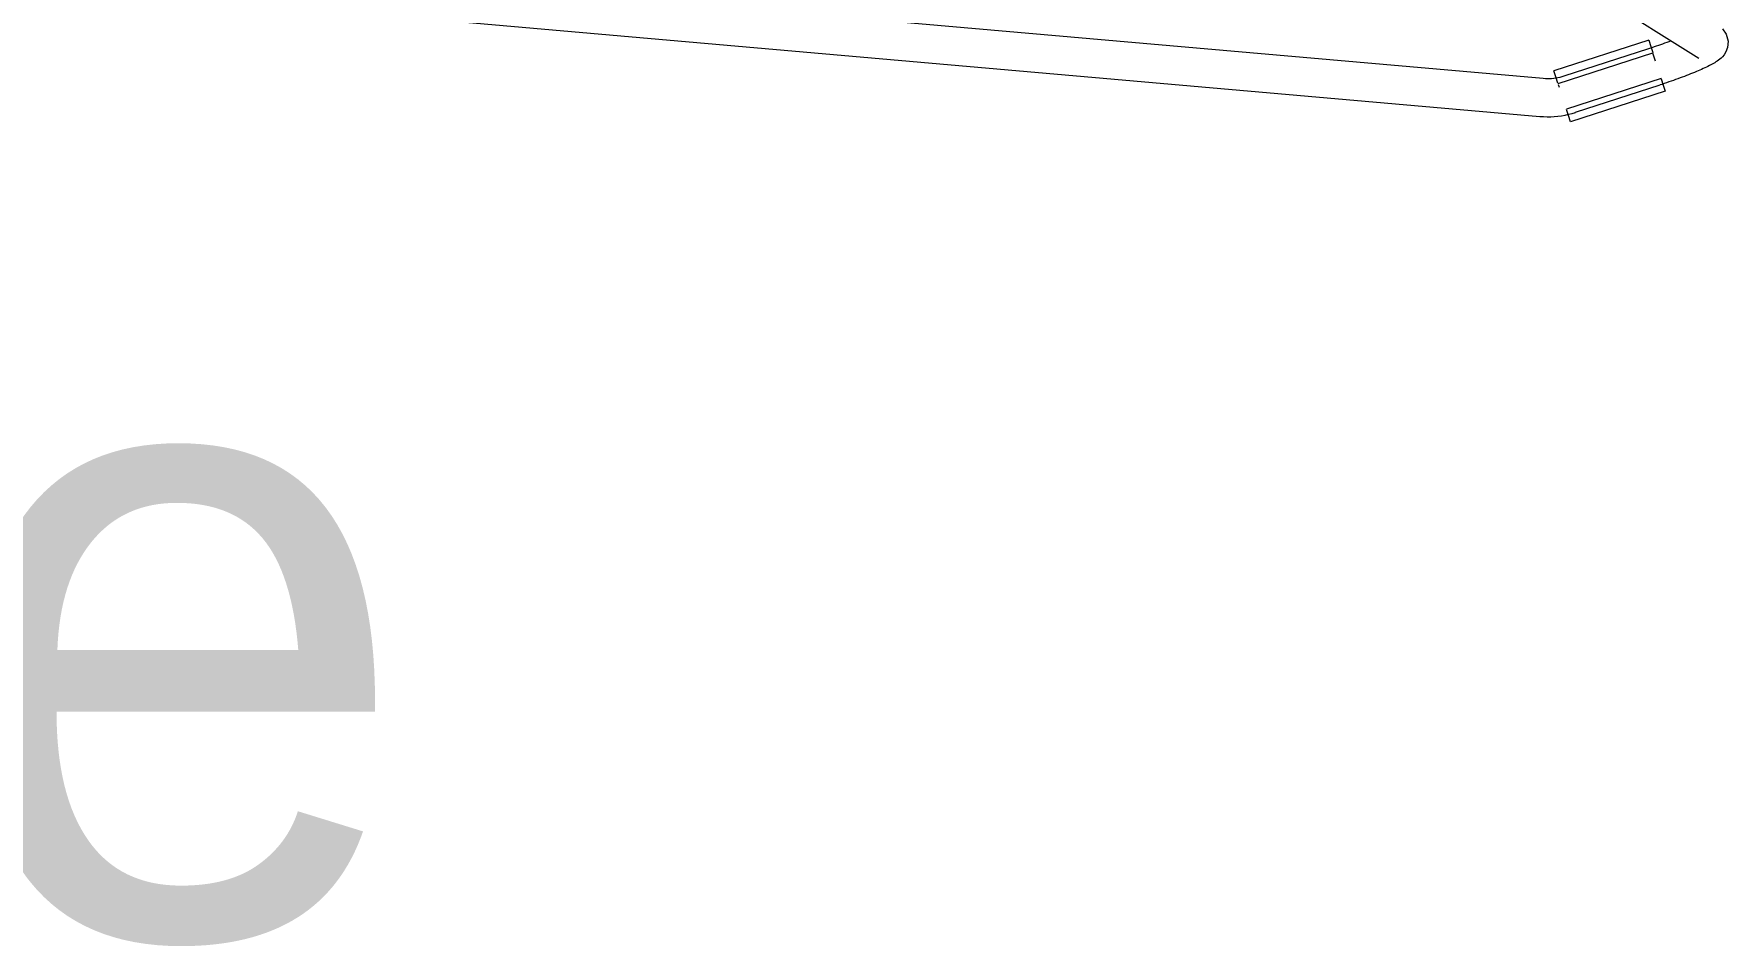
# Model space of a CAD drawing. Header units: millimetres. Extents: x 79795 to 317870, y -36033 to 97293.
# Drawn here: x 160825 to 161361, y 11758 to 12047 of the extents above; entities that cross this region are included whole.
import ezdxf

# ---------------------------------------------------------------- set-up
doc = ezdxf.new("R2010")
doc.units = ezdxf.units.MM
doc.header["$MEASUREMENT"] = 0
doc.layers.add('A-AREA-IDEN', color=7, linetype='CONTINUOUS', lineweight=9)
doc.layers.add('I-FURN', color=8, linetype='CONTINUOUS', lineweight=9)
doc.styles.add('Century Gothic', font='GOTHIC.TTF', dxfattribs={"height": 200})

msp = doc.modelspace()

# ---------------------------------------------------------------- linework, layer by layer
at = {"layer": 'I-FURN'}
for p, q in [((161302.86, 12032.98), (160878.51, 12070.26)), ((161308.51, 12066.82), (161352.09, 12039.51)), ((160858.49, 12059.97), (161301.81, 12021.03)), ((161359.59, 12048.79), (161360.81, 12047.06)), ((161360.81, 12047.06), (161361.4, 12044.83)), ((161336.28, 12045.15), (161306.27, 12035.46)), ((161307.58, 12031.42), (161337.59, 12041.11)), ((161336.23, 12042.43), (161309.42, 12033.72)), ((161336.56, 12042.54), (161336.23, 12042.43)), ((161336.28, 12045.15), (161336.91, 12043.2)), ((161337.25, 12042.77), (161336.56, 12042.54)), ((161336.91, 12043.2), (161337.55, 12041.23)), ((161337.94, 12043), (161337.25, 12042.77)), ((161338.42, 12038.53), (161337.62, 12041.01)), ((161338.63, 12043.23), (161337.94, 12043)), ((161339.31, 12043.47), (161338.63, 12043.23)), ((161339.98, 12043.7), (161339.31, 12043.47)), ((161340.65, 12043.94), (161339.98, 12043.7)), ((161341.3, 12044.17), (161340.65, 12043.94)), ((161341.95, 12044.41), (161341.3, 12044.17)), ((161342.59, 12044.64), (161341.95, 12044.41)), ((161343.21, 12044.88), (161342.59, 12044.64)), ((161360.14, 12040.56), (161359.62, 12039.93)), ((161360.7, 12041.47), (161360.14, 12040.56)), ((161361.23, 12042.85), (161360.7, 12041.47)), ((161361.4, 12044.83), (161361.23, 12042.85)), ((161306.9, 12033.51), (161306.27, 12035.46)), ((161350.74, 12034.94), (161350.13, 12034.7)), ((161351.34, 12035.19), (161350.74, 12034.94)), ((161351.91, 12035.44), (161351.34, 12035.19)), ((161352.48, 12035.68), (161351.91, 12035.44)), ((161353.02, 12035.92), (161352.48, 12035.68)), ((161353.55, 12036.16), (161353.02, 12035.92)), ((161354.06, 12036.39), (161353.55, 12036.16)), ((161354.55, 12036.63), (161354.06, 12036.39)), ((161355.02, 12036.86), (161354.55, 12036.63)), ((161355.48, 12037.09), (161355.02, 12036.86)), ((161355.92, 12037.31), (161355.48, 12037.09)), ((161356.34, 12037.54), (161355.92, 12037.31)), ((161356.76, 12037.77), (161356.34, 12037.54)), ((161357.16, 12038.01), (161356.76, 12037.77)), ((161357.55, 12038.25), (161357.16, 12038.01)), ((161357.93, 12038.51), (161357.55, 12038.25)), ((161358.32, 12038.79), (161357.93, 12038.51)), ((161358.73, 12039.1), (161358.32, 12038.79)), ((161359.15, 12039.47), (161358.73, 12039.1)), ((161359.62, 12039.93), (161359.15, 12039.47)), ((161302.88, 12032.97), (161302.86, 12032.98)), ((161303.54, 12032.93), (161302.88, 12032.97)), ((161304.2, 12032.91), (161303.54, 12032.93)), ((161304.87, 12032.92), (161304.2, 12032.91)), ((161305.53, 12032.96), (161304.87, 12032.92)), ((161306.19, 12033.02), (161305.53, 12032.96)), ((161306.84, 12033.11), (161306.19, 12033.02)), ((161307.49, 12033.22), (161306.84, 12033.11)), ((161307.54, 12031.54), (161306.9, 12033.51)), ((161308.14, 12033.36), (161307.49, 12033.22)), ((161307.99, 12030.16), (161307.71, 12031.01)), ((161308.78, 12033.53), (161308.14, 12033.36)), ((161309.42, 12033.72), (161308.78, 12033.53)), ((161340.19, 12033.04), (161310.19, 12023.35)), ((161313.12, 12022.31), (161339.94, 12031.02)), ((161340.4, 12031.17), (161339.94, 12031.02)), ((161340.23, 12032.92), (161340.87, 12030.95)), ((161341.14, 12031.42), (161340.4, 12031.17)), ((161340.87, 12030.95), (161341.5, 12029)), ((161341.87, 12031.66), (161341.14, 12031.42)), ((161342.61, 12031.91), (161341.87, 12031.66)), ((161343.33, 12032.16), (161342.61, 12031.91)), ((161344.06, 12032.41), (161343.33, 12032.16)), ((161344.77, 12032.67), (161344.06, 12032.41)), ((161345.48, 12032.92), (161344.77, 12032.67)), ((161346.18, 12033.18), (161345.48, 12032.92)), ((161346.87, 12033.43), (161346.18, 12033.18)), ((161347.54, 12033.69), (161346.87, 12033.43)), ((161348.21, 12033.94), (161347.54, 12033.69)), ((161348.86, 12034.19), (161348.21, 12033.94)), ((161349.5, 12034.45), (161348.86, 12034.19)), ((161350.13, 12034.7), (161349.5, 12034.45)), ((161341.5, 12029), (161311.49, 12019.31)), ((161301.81, 12021.02), (161302.95, 12020.95)), ((161302.95, 12020.95), (161304.09, 12020.91)), ((161304.09, 12020.91), (161305.23, 12020.93)), ((161305.23, 12020.93), (161306.37, 12020.99)), ((161306.37, 12020.99), (161307.51, 12021.09)), ((161307.51, 12021.09), (161308.64, 12021.24)), ((161308.64, 12021.24), (161309.77, 12021.44)), ((161309.77, 12021.44), (161310.88, 12021.68)), ((161310.86, 12021.26), (161310.22, 12023.23)), ((161311.49, 12019.31), (161310.86, 12021.26)), ((161310.88, 12021.68), (161311.99, 12021.97)), ((161311.99, 12021.97), (161313.08, 12022.29)), ((161313.08, 12022.29), (161313.12, 12022.31))]:
    msp.add_line(p, q, dxfattribs=at)

# ---------------------------------------------------------------- texts
at = {"layer": 'A-AREA-IDEN', "style": 'Century Gothic'}
msp.add_text('Office', height=200, dxfattribs=at).set_placement((160246.44, 11761.09))

doc.saveas('drawing.dxf')
